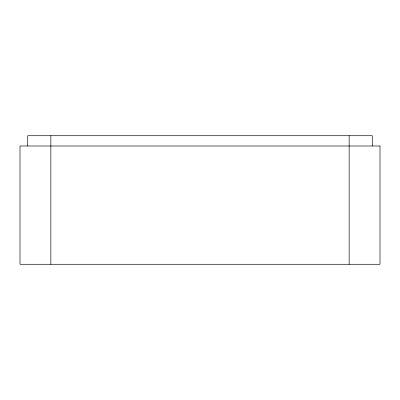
<?xml version="1.0" encoding="UTF-8"?>
<svg xmlns="http://www.w3.org/2000/svg" width="400" height="400" viewBox="0 0 400 400"><rect width="100%" height="100%" fill="white"/><g stroke="black" fill="none" stroke-linecap="round" stroke-linejoin="round"><path stroke-width="0.6" d="M372.285 146L372.285 135.715L27.715 135.715L27.715 146M349.145 135.715L349.145 264.285M50.855 135.715L50.855 264.285M380 146L20 146L20 264.285L380 264.285L380 146"/></g></svg>
